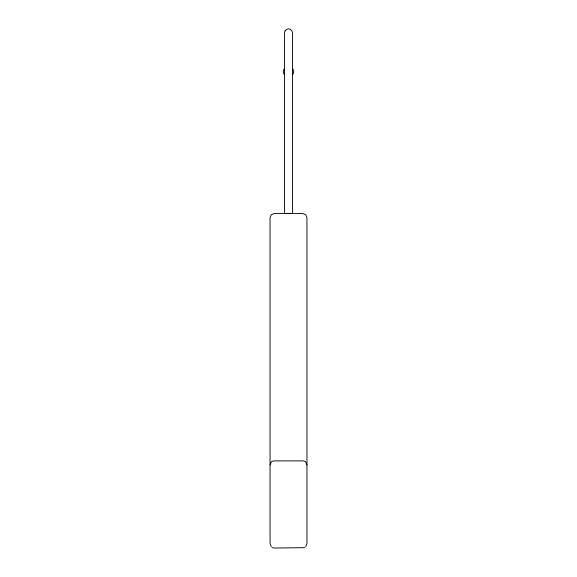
<?xml version="1.0" encoding="UTF-8"?>
<svg xmlns="http://www.w3.org/2000/svg" width="577" height="577" viewBox="0 0 577 577"><rect width="100%" height="100%" fill="white"/><g stroke="black" fill="none" stroke-linecap="round" stroke-linejoin="round"><path stroke-width="0.87" d="M283.934 69.197L283.228 71.736L283.934 74.274M293.066 74.274L293.772 71.736L293.066 69.197M305.723 546.722L306.95 543.267L306.95 217.695L305.723 214.738L302.766 213.512L274.234 213.512L271.277 214.738L270.05 217.695L270.05 543.267L271.277 546.722M270.05 464.968L271.277 462.076L272.142 461.29L274.234 460.879L302.766 460.879L304.858 461.29L305.723 462.076L306.95 464.968M304.858 547.652L274.234 548.035L272.142 547.652M285.074 30.833L284.548 32.817L284.548 213.512L291.926 213.562L292.452 213.512L292.452 32.817L291.926 30.833L290.476 29.384L288.5 28.85L286.524 29.384L285.074 30.833"/></g></svg>
